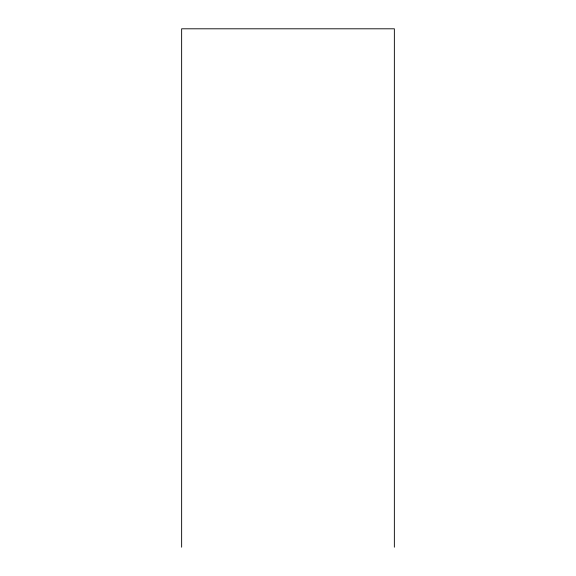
<?xml version="1.0" encoding="UTF-8"?>
<svg xmlns="http://www.w3.org/2000/svg" width="576" height="576" viewBox="0 0 576 576"><rect width="100%" height="100%" fill="white"/><g stroke="black" fill="none" stroke-linecap="round" stroke-linejoin="round"><path stroke-width="0.86" d="M394.358 547.2L394.358 28.8L181.642 28.8L181.642 547.2"/></g></svg>
